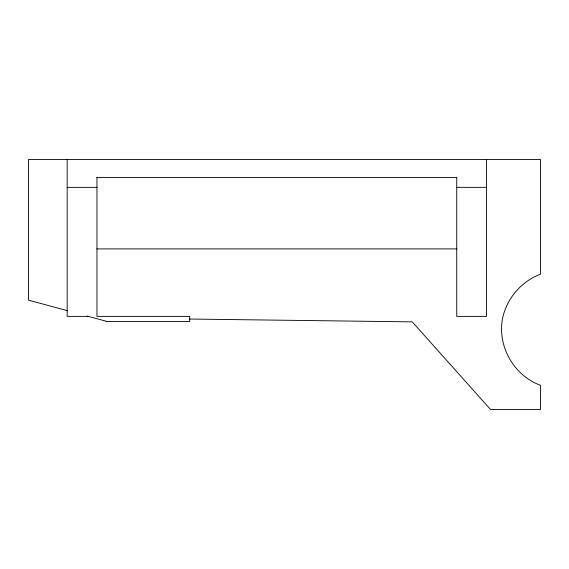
<?xml version="1.0" encoding="UTF-8"?>
<svg xmlns="http://www.w3.org/2000/svg" width="569" height="569" viewBox="0 0 569 569"><rect width="100%" height="100%" fill="white"/><g stroke="black" fill="none" stroke-linecap="round" stroke-linejoin="round"><path stroke-width="0.85" d="M96.958 177.421L456.743 177.421M67.17 187.35L96.958 187.35M456.743 187.35L486.538 187.35M96.958 248.909L456.743 248.909M88.33 316.378L67.17 316.378L67.17 159.548M189.697 319.038L412.269 321.869L490.478 409.452L540.55 409.452L540.55 385.341C514.07 375.682 497.448 346.777 502.434 319.038C506.453 298.732 521.176 281.435 540.55 274.151L540.55 159.548L28.45 159.548L28.45 300.112L67.597 310.745M87.171 316.065L105.891 321.151L105.891 321.542L189.697 321.542L189.697 316.378L96.958 316.378L96.958 177.244M486.538 159.548L486.538 316.378L456.743 316.378L456.743 177.244"/></g></svg>
